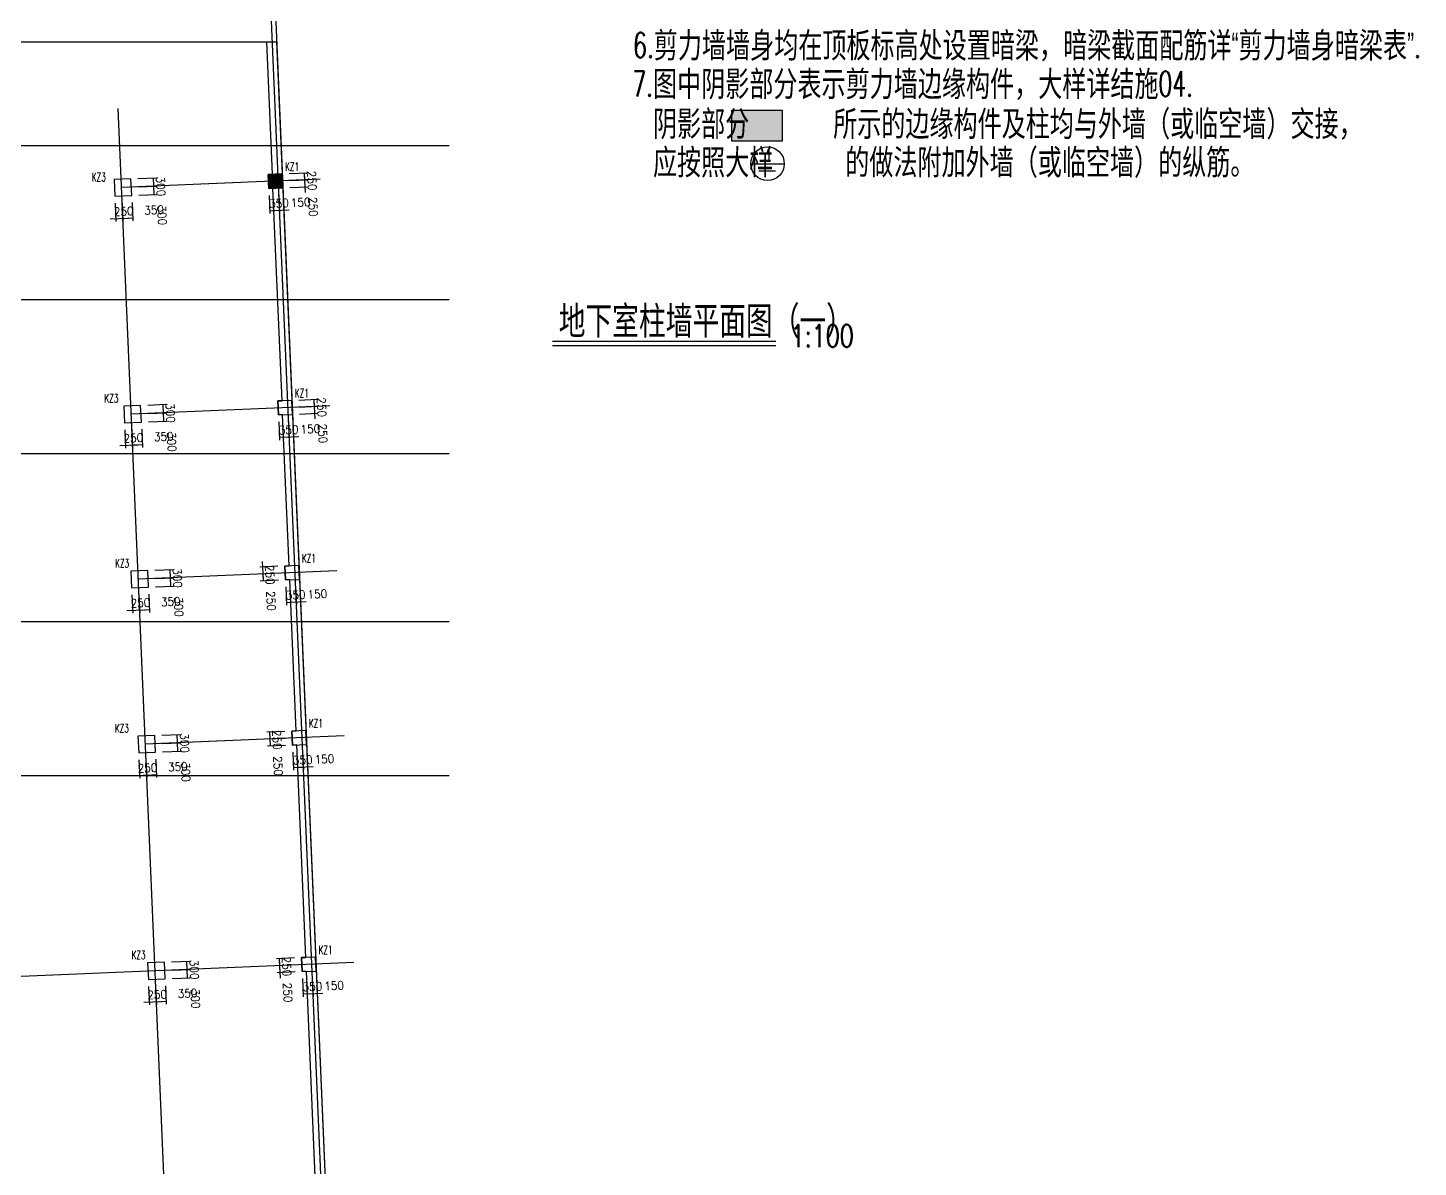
# Model space of a CAD drawing. Extents: x 387171 to 699106, y 11966 to 245688.
# Drawn here: x 649471 to 699106, y 153597 to 194291 of the extents above; entities that cross this region are included whole.
import ezdxf

# ---------------------------------------------------------------- set-up
doc = ezdxf.new("R2010")
doc.units = 0
doc.header["$LTSCALE"] = 100
doc.header["$MEASUREMENT"] = 0
for name, color, linetype in [('COLU', 7, 'Continuous'), ('DIM', 3, 'Continuous'), ('DOTE', 253, 'Continuous'), ('HATCH', 254, 'Continuous'), ('h后浇带', 51, 'Continuous'), ('NOTES', 7, 'Continuous'), ('NUM', 7, 'Continuous'), ('梁说明', 2, 'Continuous')]:
    doc.layers.add(name, color=color, linetype=linetype)
doc.styles.get("Standard").update_dxf_attribs({"font": 'standard'})
doc.dimstyles.get("Standard").update_dxf_attribs({"dimtxt": 300, "dimasz": 100, "dimexe": 100, "dimexo": 250, "dimgap": 100, "dimtad": 0, "dimtoh": 1, "dimdec": 0, "dimdsep": 46, "dimcen": 0.09, "dimclrt": 7, "dimadec": 0, "dimazin": 0, "dimtfac": 1, "dimtdec": 4, "dimtofl": 0, "dimtmove": 0, "dimatfit": 3, "dimfxl": 1, "dimtolj": 1, "dimtzin": 0, "dimarcsym": 0})

# ---------------------------------------------------------------- blocks, each defined once
blk = doc.blocks.new('*D3660')
at = {"layer": 'DIM', "color": 0, "linetype": 'ByBlock', "lineweight": -2}
for p, q in [((653440, 168141), (653468, 167491)), ((653690, 168151), (653717, 167502)), ((653263, 167583), (653913, 167610))]:
    blk.add_line(p, q, dxfattribs=at)
for points in [[(653463, 167591), (653364, 167570), (653363, 167603)], [(653713, 167602), (653812, 167623), (653814, 167589)]]:
    blk.add_solid(points, dxfattribs=at)
at = {"layer": 'DIM', "color": 7, "linetype": 'Continuous', "lineweight": -2, "insert": (653743, 167853), "char_height": 300, "width": 566.67, "attachment_point": 5, "rotation": 2.444}
blk.add_mtext('250', dxfattribs=at)
blk = doc.blocks.new('*D1006')
at = {"layer": 'DIM', "color": 0, "linetype": 'ByBlock', "lineweight": -2}
for p, q in [((653690, 168151), (653717, 167502)), ((654039, 168166), (654067, 167517)), ((653713, 167602), (654063, 167617))]:
    blk.add_line(p, q, dxfattribs=at)
for points in [[(653713, 167602), (653812, 167623), (653814, 167589)], [(654063, 167617), (653964, 167596), (653962, 167629)]]:
    blk.add_solid(points, dxfattribs=at)
at = {"layer": 'DIM', "color": 7, "linetype": 'Continuous', "lineweight": -2, "insert": (654828, 167899), "char_height": 300, "width": 566.67, "attachment_point": 5, "rotation": 2.444}
blk.add_mtext('350', dxfattribs=at)
blk = doc.blocks.new('*D630')
at = {"layer": 'DIM', "color": 0, "linetype": 'ByBlock', "lineweight": -2}
for p, q in [((654266, 168726), (654915, 168754)), ((654278, 168427), (654928, 168454)), ((654828, 168450), (654815, 168750))]:
    blk.add_line(p, q, dxfattribs=at)
for points in [[(654815, 168750), (654836, 168651), (654803, 168649)], [(654828, 168450), (654807, 168549), (654840, 168551)]]:
    blk.add_solid(points, dxfattribs=at)
at = {"layer": 'DIM', "color": 7, "linetype": 'Continuous', "lineweight": -2, "insert": (655110, 167710), "char_height": 300, "width": 566.67, "attachment_point": 5, "rotation": 272.444}
blk.add_mtext('300', dxfattribs=at)
blk = doc.blocks.new('*D1388')
at = {"layer": 'DIM', "color": 0, "linetype": 'ByBlock', "lineweight": -2}
for p, q in [((654253, 169026), (654902, 169054)), ((654815, 168750), (654802, 169049)), ((654266, 168726), (654915, 168754))]:
    blk.add_line(p, q, dxfattribs=at)
for points in [[(654802, 169049), (654823, 168950), (654790, 168949)], [(654815, 168750), (654794, 168849), (654827, 168850)]]:
    blk.add_solid(points, dxfattribs=at)
at = {"layer": 'DIM', "color": 7, "linetype": 'Continuous', "lineweight": -2, "insert": (655066, 168745), "char_height": 300, "width": 566.67, "attachment_point": 5, "rotation": 272.444}
blk.add_mtext('300', dxfattribs=at)
blk = doc.blocks.new('*D1157')
at = {"layer": 'DIM', "color": 0, "linetype": 'ByBlock', "lineweight": -2}
for p, q in [((653188, 174035), (653216, 173386)), ((653438, 174046), (653466, 173396)), ((653012, 173477), (653661, 173505))]:
    blk.add_line(p, q, dxfattribs=at)
for points in [[(653212, 173486), (653113, 173465), (653111, 173498)], [(653461, 173496), (653561, 173517), (653562, 173484)]]:
    blk.add_solid(points, dxfattribs=at)
at = {"layer": 'DIM', "color": 7, "linetype": 'Continuous', "lineweight": -2, "insert": (653491, 173748), "char_height": 300, "width": 566.67, "attachment_point": 5, "rotation": 2.444}
blk.add_mtext('250', dxfattribs=at)
blk = doc.blocks.new('*D1919')
at = {"layer": 'DIM', "color": 0, "linetype": 'ByBlock', "lineweight": -2}
for p, q in [((653438, 174046), (653466, 173396)), ((653788, 174061), (653815, 173411)), ((653461, 173496), (653811, 173511))]:
    blk.add_line(p, q, dxfattribs=at)
for points in [[(653461, 173496), (653561, 173517), (653562, 173484)], [(653811, 173511), (653712, 173490), (653711, 173524)]]:
    blk.add_solid(points, dxfattribs=at)
at = {"layer": 'DIM', "color": 7, "linetype": 'Continuous', "lineweight": -2, "insert": (654576, 173794), "char_height": 300, "width": 566.67, "attachment_point": 5, "rotation": 2.444}
blk.add_mtext('350', dxfattribs=at)
blk = doc.blocks.new('*D1655')
at = {"layer": 'DIM', "color": 0, "linetype": 'ByBlock', "lineweight": -2}
for p, q in [((654014, 174621), (654663, 174649)), ((654027, 174321), (654676, 174349)), ((654576, 174345), (654564, 174644))]:
    blk.add_line(p, q, dxfattribs=at)
for points in [[(654564, 174644), (654584, 174545), (654551, 174544)], [(654576, 174345), (654555, 174444), (654589, 174445)]]:
    blk.add_solid(points, dxfattribs=at)
at = {"layer": 'DIM', "color": 7, "linetype": 'Continuous', "lineweight": -2, "insert": (654858, 173605), "char_height": 300, "width": 566.67, "attachment_point": 5, "rotation": 272.444}
blk.add_mtext('300', dxfattribs=at)
blk = doc.blocks.new('*D1867')
at = {"layer": 'DIM', "color": 0, "linetype": 'ByBlock', "lineweight": -2}
for p, q in [((654001, 174921), (654651, 174948)), ((654564, 174644), (654551, 174944)), ((654014, 174621), (654663, 174649))]:
    blk.add_line(p, q, dxfattribs=at)
for points in [[(654551, 174944), (654572, 174845), (654538, 174843)], [(654564, 174644), (654543, 174744), (654576, 174745)]]:
    blk.add_solid(points, dxfattribs=at)
at = {"layer": 'DIM', "color": 7, "linetype": 'Continuous', "lineweight": -2, "insert": (654814, 174640), "char_height": 300, "width": 566.67, "attachment_point": 5, "rotation": 272.444}
blk.add_mtext('300', dxfattribs=at)
blk = doc.blocks.new('*D2619')
at = {"layer": 'DIM', "color": 0, "linetype": 'ByBlock', "lineweight": -2}
for p, q in [((652937, 179930), (652964, 179280)), ((653186, 179940), (653214, 179291)), ((652760, 179372), (653410, 179399))]:
    blk.add_line(p, q, dxfattribs=at)
for points in [[(652960, 179380), (652861, 179359), (652860, 179393)], [(653210, 179391), (653309, 179412), (653311, 179379)]]:
    blk.add_solid(points, dxfattribs=at)
at = {"layer": 'DIM', "color": 7, "linetype": 'Continuous', "lineweight": -2, "insert": (653239, 179642), "char_height": 300, "width": 566.67, "attachment_point": 5, "rotation": 2.444}
blk.add_mtext('250', dxfattribs=at)
blk = doc.blocks.new('*D2383')
at = {"layer": 'DIM', "color": 0, "linetype": 'ByBlock', "lineweight": -2}
for p, q in [((653186, 179940), (653214, 179291)), ((653536, 179955), (653564, 179306)), ((653210, 179391), (653560, 179406))]:
    blk.add_line(p, q, dxfattribs=at)
for points in [[(653210, 179391), (653309, 179412), (653311, 179379)], [(653560, 179406), (653460, 179385), (653459, 179418)]]:
    blk.add_solid(points, dxfattribs=at)
at = {"layer": 'DIM', "color": 7, "linetype": 'Continuous', "lineweight": -2, "insert": (654325, 179689), "char_height": 300, "width": 566.67, "attachment_point": 5, "rotation": 2.444}
blk.add_mtext('350', dxfattribs=at)
blk = doc.blocks.new('*D3159')
at = {"layer": 'DIM', "color": 0, "linetype": 'ByBlock', "lineweight": -2}
for p, q in [((653762, 180516), (654412, 180543)), ((653775, 180216), (654425, 180244)), ((654325, 180239), (654312, 180539))]:
    blk.add_line(p, q, dxfattribs=at)
for points in [[(654312, 180539), (654333, 180440), (654300, 180438)], [(654325, 180239), (654304, 180338), (654337, 180340)]]:
    blk.add_solid(points, dxfattribs=at)
at = {"layer": 'DIM', "color": 7, "linetype": 'Continuous', "lineweight": -2, "insert": (654607, 179499), "char_height": 300, "width": 566.67, "attachment_point": 5, "rotation": 272.444}
blk.add_mtext('300', dxfattribs=at)
blk = doc.blocks.new('*D2764')
at = {"layer": 'DIM', "color": 0, "linetype": 'ByBlock', "lineweight": -2}
for p, q in [((653750, 180815), (654399, 180843)), ((654312, 180539), (654299, 180839)), ((653762, 180516), (654412, 180543))]:
    blk.add_line(p, q, dxfattribs=at)
for points in [[(654299, 180839), (654320, 180740), (654287, 180738)], [(654312, 180539), (654291, 180638), (654324, 180640)]]:
    blk.add_solid(points, dxfattribs=at)
at = {"layer": 'DIM', "color": 7, "linetype": 'Continuous', "lineweight": -2, "insert": (654562, 180534), "char_height": 300, "width": 566.67, "attachment_point": 5, "rotation": 272.444}
blk.add_mtext('300', dxfattribs=at)
blk = doc.blocks.new('*D3687')
at = {"layer": 'DIM', "color": 0, "linetype": 'ByBlock', "lineweight": -2}
for p, q in [((653785, 160048), (653813, 159398)), ((654035, 160059), (654063, 159409)), ((653609, 159490), (654258, 159518))]:
    blk.add_line(p, q, dxfattribs=at)
for points in [[(653809, 159498), (653710, 159477), (653708, 159511)], [(654058, 159509), (654158, 159530), (654159, 159497)]]:
    blk.add_solid(points, dxfattribs=at)
at = {"layer": 'DIM', "color": 7, "linetype": 'Continuous', "lineweight": -2, "insert": (654088, 159761), "char_height": 300, "width": 566.67, "attachment_point": 5, "rotation": 2.444}
blk.add_mtext('250', dxfattribs=at)
blk = doc.blocks.new('*D3871')
at = {"layer": 'DIM', "color": 0, "linetype": 'ByBlock', "lineweight": -2}
for p, q in [((654035, 160059), (654063, 159409)), ((654385, 160073), (654412, 159424)), ((654058, 159509), (654408, 159524))]:
    blk.add_line(p, q, dxfattribs=at)
for points in [[(654058, 159509), (654158, 159530), (654159, 159497)], [(654408, 159524), (654309, 159503), (654308, 159536)]]:
    blk.add_solid(points, dxfattribs=at)
at = {"layer": 'DIM', "color": 7, "linetype": 'Continuous', "lineweight": -2, "insert": (655173, 159807), "char_height": 300, "width": 566.67, "attachment_point": 5, "rotation": 2.444}
blk.add_mtext('350', dxfattribs=at)
blk = doc.blocks.new('*D3629')
at = {"layer": 'DIM', "color": 0, "linetype": 'ByBlock', "lineweight": -2}
for p, q in [((654611, 160634), (655260, 160661)), ((654624, 160334), (655273, 160362)), ((655173, 160357), (655161, 160657))]:
    blk.add_line(p, q, dxfattribs=at)
for points in [[(655161, 160657), (655181, 160558), (655148, 160556)], [(655173, 160357), (655152, 160457), (655186, 160458)]]:
    blk.add_solid(points, dxfattribs=at)
at = {"layer": 'DIM', "color": 7, "linetype": 'Continuous', "lineweight": -2, "insert": (655455, 159617), "char_height": 300, "width": 566.67, "attachment_point": 5, "rotation": 272.444}
blk.add_mtext('300', dxfattribs=at)
blk = doc.blocks.new('*D4376')
at = {"layer": 'DIM', "color": 0, "linetype": 'ByBlock', "lineweight": -2}
for p, q in [((654598, 160933), (655248, 160961)), ((655161, 160657), (655148, 160957)), ((654611, 160634), (655260, 160661))]:
    blk.add_line(p, q, dxfattribs=at)
for points in [[(655148, 160957), (655169, 160858), (655135, 160856)], [(655161, 160657), (655140, 160756), (655173, 160758)]]:
    blk.add_solid(points, dxfattribs=at)
at = {"layer": 'DIM', "color": 7, "linetype": 'Continuous', "lineweight": -2, "insert": (655411, 160653), "char_height": 300, "width": 566.67, "attachment_point": 5, "rotation": 272.444}
blk.add_mtext('300', dxfattribs=at)
blk = doc.blocks.new('*D4465')
at = {"layer": 'DIM', "color": 0, "linetype": 'ByBlock', "lineweight": -2}
for p, q in [((652591, 188022), (652619, 187373)), ((652841, 188033), (652869, 187384)), ((652415, 187464), (653064, 187492))]:
    blk.add_line(p, q, dxfattribs=at)
for points in [[(652615, 187473), (652516, 187452), (652514, 187485)], [(652864, 187484), (652964, 187504), (652965, 187471)]]:
    blk.add_solid(points, dxfattribs=at)
at = {"layer": 'DIM', "color": 7, "linetype": 'Continuous', "lineweight": -2, "insert": (652894, 187735), "char_height": 300, "width": 566.67, "attachment_point": 5, "rotation": 2.444}
blk.add_mtext('250', dxfattribs=at)
blk = doc.blocks.new('*D4093')
at = {"layer": 'DIM', "color": 0, "linetype": 'ByBlock', "lineweight": -2}
for p, q in [((652841, 188033), (652869, 187384)), ((653191, 188048), (653218, 187399)), ((652864, 187484), (653214, 187499))]:
    blk.add_line(p, q, dxfattribs=at)
for points in [[(652864, 187484), (652964, 187504), (652965, 187471)], [(653214, 187499), (653115, 187478), (653114, 187511)]]:
    blk.add_solid(points, dxfattribs=at)
at = {"layer": 'DIM', "color": 7, "linetype": 'Continuous', "lineweight": -2, "insert": (653979, 187781), "char_height": 300, "width": 566.67, "attachment_point": 5, "rotation": 2.444}
blk.add_mtext('350', dxfattribs=at)
blk = doc.blocks.new('*D429')
at = {"layer": 'DIM', "color": 0, "linetype": 'ByBlock', "lineweight": -2}
for p, q in [((653417, 188608), (654066, 188636)), ((653979, 188332), (653967, 188632)), ((653430, 188308), (654079, 188336))]:
    blk.add_line(p, q, dxfattribs=at)
for points in [[(653967, 188632), (653987, 188532), (653954, 188531)], [(653979, 188332), (653958, 188431), (653992, 188433)]]:
    blk.add_solid(points, dxfattribs=at)
at = {"layer": 'DIM', "color": 7, "linetype": 'Continuous', "lineweight": -2, "insert": (654261, 187592), "char_height": 300, "width": 566.67, "attachment_point": 5, "rotation": 272.444}
blk.add_mtext('300', dxfattribs=at)
blk = doc.blocks.new('*D619')
at = {"layer": 'DIM', "color": 0, "linetype": 'ByBlock', "lineweight": -2}
for p, q in [((653404, 188908), (654054, 188936)), ((653417, 188608), (654066, 188636)), ((653967, 188632), (653954, 188931))]:
    blk.add_line(p, q, dxfattribs=at)
for points in [[(653954, 188931), (653975, 188832), (653941, 188831)], [(653967, 188632), (653946, 188731), (653979, 188732)]]:
    blk.add_solid(points, dxfattribs=at)
at = {"layer": 'DIM', "color": 7, "linetype": 'Continuous', "lineweight": -2, "insert": (654217, 188627), "char_height": 300, "width": 566.67, "attachment_point": 5, "rotation": 272.444}
blk.add_mtext('300', dxfattribs=at)
blk = doc.blocks.new('*D380')
at = {"layer": 'DIM', "color": 0, "linetype": 'ByBlock', "lineweight": -2}
for p, q in [((658084, 188307), (658112, 187658)), ((658434, 188322), (658462, 187672)), ((658108, 187757), (658457, 187772))]:
    blk.add_line(p, q, dxfattribs=at)
for points in [[(658108, 187757), (658207, 187778), (658208, 187745)], [(658457, 187772), (658358, 187751), (658357, 187785)]]:
    blk.add_solid(points, dxfattribs=at)
at = {"layer": 'DIM', "color": 7, "linetype": 'Continuous', "lineweight": -2, "insert": (658437, 188022), "char_height": 300, "width": 566.67, "attachment_point": 5, "rotation": 2.444}
blk.add_mtext('350', dxfattribs=at)
blk = doc.blocks.new('*D1135')
at = {"layer": 'DIM', "color": 0, "linetype": 'ByBlock', "lineweight": -2}
for p, q in [((658434, 188322), (658462, 187672)), ((658584, 188328), (658611, 187679)), ((658257, 187764), (658807, 187787))]:
    blk.add_line(p, q, dxfattribs=at)
for points in [[(658457, 187772), (658358, 187751), (658357, 187785)], [(658607, 187779), (658706, 187800), (658708, 187766)]]:
    blk.add_solid(points, dxfattribs=at)
at = {"layer": 'DIM', "color": 7, "linetype": 'Continuous', "lineweight": -2, "insert": (659211, 188055), "char_height": 300, "width": 476.67, "attachment_point": 5, "rotation": 2.444}
blk.add_mtext('150', dxfattribs=at)
blk = doc.blocks.new('*D738')
at = {"layer": 'DIM', "color": 0, "linetype": 'ByBlock', "lineweight": -2}
for p, q in [((658812, 188838), (659462, 188866)), ((658823, 188589), (659472, 188616)), ((659381, 188412), (659353, 189062))]:
    blk.add_line(p, q, dxfattribs=at)
for points in [[(659362, 188862), (659341, 188961), (659374, 188963)], [(659372, 188612), (659393, 188513), (659360, 188512)]]:
    blk.add_solid(points, dxfattribs=at)
at = {"layer": 'DIM', "color": 7, "linetype": 'Continuous', "lineweight": -2, "insert": (659653, 187897), "char_height": 300, "width": 566.67, "attachment_point": 5, "rotation": 272.444}
blk.add_mtext('250', dxfattribs=at)
blk = doc.blocks.new('*D1643')
at = {"layer": 'DIM', "color": 0, "linetype": 'ByBlock', "lineweight": -2}
for p, q in [((658801, 189088), (659451, 189116)), ((659362, 188862), (659351, 189112)), ((658812, 188838), (659462, 188866))]:
    blk.add_line(p, q, dxfattribs=at)
for points in [[(659351, 189112), (659372, 189012), (659339, 189011)], [(659362, 188862), (659341, 188961), (659374, 188963)]]:
    blk.add_solid(points, dxfattribs=at)
at = {"layer": 'DIM', "color": 7, "linetype": 'Continuous', "lineweight": -2, "insert": (659613, 188832), "char_height": 300, "width": 566.67, "attachment_point": 5, "rotation": 272.444}
blk.add_mtext('250', dxfattribs=at)
blk = doc.blocks.new('*D1293')
at = {"layer": 'DIM', "color": 0, "linetype": 'ByBlock', "lineweight": -2}
for p, q in [((658430, 180214), (658457, 179565)), ((658779, 180229), (658807, 179580)), ((658453, 179665), (658803, 179680))]:
    blk.add_line(p, q, dxfattribs=at)
for points in [[(658453, 179665), (658552, 179686), (658554, 179652)], [(658803, 179680), (658703, 179659), (658702, 179692)]]:
    blk.add_solid(points, dxfattribs=at)
at = {"layer": 'DIM', "color": 7, "linetype": 'Continuous', "lineweight": -2, "insert": (658782, 179929), "char_height": 300, "width": 566.67, "attachment_point": 5, "rotation": 2.444}
blk.add_mtext('350', dxfattribs=at)
blk = doc.blocks.new('*D897')
at = {"layer": 'DIM', "color": 0, "linetype": 'ByBlock', "lineweight": -2}
for p, q in [((658779, 180229), (658807, 179580)), ((658929, 180236), (658957, 179586)), ((658603, 179671), (659152, 179695))]:
    blk.add_line(p, q, dxfattribs=at)
for points in [[(658803, 179680), (658703, 179659), (658702, 179692)], [(658953, 179686), (659052, 179707), (659053, 179674)]]:
    blk.add_solid(points, dxfattribs=at)
at = {"layer": 'DIM', "color": 7, "linetype": 'Continuous', "lineweight": -2, "insert": (659557, 179962), "char_height": 300, "width": 476.67, "attachment_point": 5, "rotation": 2.444}
blk.add_mtext('150', dxfattribs=at)
blk = doc.blocks.new('*D1849')
at = {"layer": 'DIM', "color": 0, "linetype": 'ByBlock', "lineweight": -2}
for p, q in [((659158, 180746), (659807, 180774)), ((659726, 180320), (659699, 180969)), ((659168, 180496), (659818, 180524))]:
    blk.add_line(p, q, dxfattribs=at)
for points in [[(659707, 180769), (659686, 180868), (659719, 180870)], [(659718, 180519), (659739, 180420), (659705, 180419)]]:
    blk.add_solid(points, dxfattribs=at)
at = {"layer": 'DIM', "color": 7, "linetype": 'Continuous', "lineweight": -2, "insert": (659998, 179804), "char_height": 300, "width": 566.67, "attachment_point": 5, "rotation": 272.444}
blk.add_mtext('250', dxfattribs=at)
blk = doc.blocks.new('*D1467')
at = {"layer": 'DIM', "color": 0, "linetype": 'ByBlock', "lineweight": -2}
for p, q in [((659147, 180996), (659796, 181023)), ((659158, 180746), (659807, 180774)), ((659707, 180769), (659696, 181019))]:
    blk.add_line(p, q, dxfattribs=at)
for points in [[(659696, 181019), (659717, 180920), (659684, 180918)], [(659707, 180769), (659686, 180868), (659719, 180870)]]:
    blk.add_solid(points, dxfattribs=at)
at = {"layer": 'DIM', "color": 7, "linetype": 'Continuous', "lineweight": -2, "insert": (659959, 180740), "char_height": 300, "width": 566.67, "attachment_point": 5, "rotation": 272.444}
blk.add_mtext('250', dxfattribs=at)
blk = doc.blocks.new('*D2238')
at = {"layer": 'DIM', "color": 0, "linetype": 'ByBlock', "lineweight": -2}
for p, q in [((657841, 175235), (657869, 174585)), ((658399, 175058), (657750, 175031)), ((658410, 174809), (657761, 174781))]:
    blk.add_line(p, q, dxfattribs=at)
for points in [[(657850, 175035), (657829, 175134), (657862, 175135)], [(657861, 174785), (657881, 174686), (657848, 174684)]]:
    blk.add_solid(points, dxfattribs=at)
at = {"layer": 'DIM', "color": 7, "linetype": 'Continuous', "lineweight": -2, "insert": (658112, 174756), "char_height": 300, "width": 566.67, "attachment_point": 5, "rotation": 272.444}
blk.add_mtext('250', dxfattribs=at)
blk = doc.blocks.new('*D1997')
at = {"layer": 'DIM', "color": 0, "linetype": 'ByBlock', "lineweight": -2}
for p, q in [((658410, 174809), (657761, 174781)), ((657861, 174785), (657871, 174535)), ((658421, 174559), (657771, 174531))]:
    blk.add_line(p, q, dxfattribs=at)
for points in [[(657861, 174785), (657881, 174686), (657848, 174684)], [(657871, 174535), (657850, 174635), (657884, 174636)]]:
    blk.add_solid(points, dxfattribs=at)
at = {"layer": 'DIM', "color": 7, "linetype": 'Continuous', "lineweight": -2, "insert": (658152, 173820), "char_height": 300, "width": 566.67, "attachment_point": 5, "rotation": 272.444}
blk.add_mtext('250', dxfattribs=at)
blk = doc.blocks.new('*D2180')
at = {"layer": 'DIM', "color": 0, "linetype": 'ByBlock', "lineweight": -2}
for p, q in [((658681, 174320), (658709, 173670)), ((659031, 174335), (659059, 173685)), ((658705, 173770), (659054, 173785))]:
    blk.add_line(p, q, dxfattribs=at)
for points in [[(658705, 173770), (658804, 173791), (658805, 173758)], [(659054, 173785), (658955, 173764), (658954, 173797)]]:
    blk.add_solid(points, dxfattribs=at)
at = {"layer": 'DIM', "color": 7, "linetype": 'Continuous', "lineweight": -2, "insert": (659034, 174034), "char_height": 300, "width": 566.67, "attachment_point": 5, "rotation": 2.444}
blk.add_mtext('350', dxfattribs=at)
blk = doc.blocks.new('*D2937')
at = {"layer": 'DIM', "color": 0, "linetype": 'ByBlock', "lineweight": -2}
for p, q in [((659031, 174335), (659059, 173685)), ((659181, 174341), (659208, 173692)), ((658854, 173777), (659404, 173800))]:
    blk.add_line(p, q, dxfattribs=at)
for points in [[(659054, 173785), (658955, 173764), (658954, 173797)], [(659204, 173791), (659303, 173812), (659305, 173779)]]:
    blk.add_solid(points, dxfattribs=at)
at = {"layer": 'DIM', "color": 7, "linetype": 'Continuous', "lineweight": -2, "insert": (659808, 174067), "char_height": 300, "width": 476.67, "attachment_point": 5, "rotation": 2.444}
blk.add_mtext('150', dxfattribs=at)
blk = doc.blocks.new('*D2698')
at = {"layer": 'DIM', "color": 0, "linetype": 'ByBlock', "lineweight": -2}
for p, q in [((658651, 169164), (658002, 169136)), ((658662, 168914), (658012, 168886)), ((658101, 169140), (658112, 168890))]:
    blk.add_line(p, q, dxfattribs=at)
for points in [[(658101, 169140), (658122, 169041), (658089, 169040)], [(658112, 168890), (658091, 168990), (658124, 168991)]]:
    blk.add_solid(points, dxfattribs=at)
at = {"layer": 'DIM', "color": 7, "linetype": 'Continuous', "lineweight": -2, "insert": (658364, 168861), "char_height": 300, "width": 566.67, "attachment_point": 5, "rotation": 272.444}
blk.add_mtext('250', dxfattribs=at)
blk = doc.blocks.new('*D3442')
at = {"layer": 'DIM', "color": 0, "linetype": 'ByBlock', "lineweight": -2}
for p, q in [((658662, 168914), (658012, 168886)), ((658112, 168890), (658123, 168641)), ((658672, 168664), (658023, 168636))]:
    blk.add_line(p, q, dxfattribs=at)
for points in [[(658112, 168890), (658133, 168791), (658100, 168790)], [(658123, 168641), (658102, 168740), (658135, 168741)]]:
    blk.add_solid(points, dxfattribs=at)
at = {"layer": 'DIM', "color": 7, "linetype": 'Continuous', "lineweight": -2, "insert": (658404, 167926), "char_height": 300, "width": 566.67, "attachment_point": 5, "rotation": 272.444}
blk.add_mtext('250', dxfattribs=at)
blk = doc.blocks.new('*D3234')
at = {"layer": 'DIM', "color": 0, "linetype": 'ByBlock', "lineweight": -2}
for p, q in [((658933, 168425), (658960, 167776)), ((659282, 168440), (659310, 167791)), ((658956, 167876), (659306, 167890))]:
    blk.add_line(p, q, dxfattribs=at)
for points in [[(658956, 167876), (659055, 167896), (659057, 167863)], [(659306, 167890), (659207, 167870), (659205, 167903)]]:
    blk.add_solid(points, dxfattribs=at)
at = {"layer": 'DIM', "color": 7, "linetype": 'Continuous', "lineweight": -2, "insert": (659285, 168140), "char_height": 300, "width": 566.67, "attachment_point": 5, "rotation": 2.444}
blk.add_mtext('350', dxfattribs=at)
blk = doc.blocks.new('*D3977')
at = {"layer": 'DIM', "color": 0, "linetype": 'ByBlock', "lineweight": -2}
for p, q in [((659282, 168440), (659310, 167791)), ((659432, 168446), (659460, 167797)), ((659106, 167882), (659656, 167905))]:
    blk.add_line(p, q, dxfattribs=at)
for points in [[(659306, 167890), (659207, 167870), (659205, 167903)], [(659456, 167897), (659555, 167918), (659556, 167884)]]:
    blk.add_solid(points, dxfattribs=at)
at = {"layer": 'DIM', "color": 7, "linetype": 'Continuous', "lineweight": -2, "insert": (660060, 168173), "char_height": 300, "width": 476.67, "attachment_point": 5, "rotation": 2.444}
blk.add_mtext('150', dxfattribs=at)
blk = doc.blocks.new('*D4158')
at = {"layer": 'DIM', "color": 0, "linetype": 'ByBlock', "lineweight": -2}
for p, q in [((658996, 161071), (658347, 161043)), ((659007, 160821), (658358, 160794)), ((658447, 161048), (658458, 160798))]:
    blk.add_line(p, q, dxfattribs=at)
for points in [[(658447, 161048), (658468, 160948), (658434, 160947)], [(658458, 160798), (658437, 160897), (658470, 160898)]]:
    blk.add_solid(points, dxfattribs=at)
at = {"layer": 'DIM', "color": 7, "linetype": 'Continuous', "lineweight": -2, "insert": (658709, 160768), "char_height": 300, "width": 566.67, "attachment_point": 5, "rotation": 272.444}
blk.add_mtext('250', dxfattribs=at)
blk = doc.blocks.new('*D3932')
at = {"layer": 'DIM', "color": 0, "linetype": 'ByBlock', "lineweight": -2}
for p, q in [((659007, 160821), (658358, 160794)), ((658449, 160998), (658477, 160348)), ((659018, 160571), (658368, 160544))]:
    blk.add_line(p, q, dxfattribs=at)
for points in [[(658458, 160798), (658437, 160897), (658470, 160898)], [(658468, 160548), (658489, 160449), (658456, 160447)]]:
    blk.add_solid(points, dxfattribs=at)
at = {"layer": 'DIM', "color": 7, "linetype": 'Continuous', "lineweight": -2, "insert": (658749, 159833), "char_height": 300, "width": 566.67, "attachment_point": 5, "rotation": 272.444}
blk.add_mtext('250', dxfattribs=at)
blk = doc.blocks.new('*D102')
at = {"layer": 'DIM', "color": 0, "linetype": 'ByBlock', "lineweight": -2}
for p, q in [((659278, 160332), (659306, 159683)), ((659628, 160347), (659656, 159698)), ((659302, 159783), (659651, 159798))]:
    blk.add_line(p, q, dxfattribs=at)
for points in [[(659302, 159783), (659401, 159804), (659402, 159771)], [(659651, 159798), (659552, 159777), (659551, 159810)]]:
    blk.add_solid(points, dxfattribs=at)
at = {"layer": 'DIM', "color": 7, "linetype": 'Continuous', "lineweight": -2, "insert": (659631, 160047), "char_height": 300, "width": 566.67, "attachment_point": 5, "rotation": 2.444}
blk.add_mtext('350', dxfattribs=at)
blk = doc.blocks.new('*D4282')
at = {"layer": 'DIM', "color": 0, "linetype": 'ByBlock', "lineweight": -2}
for p, q in [((659628, 160347), (659656, 159698)), ((659778, 160354), (659805, 159704)), ((659451, 159789), (660001, 159813))]:
    blk.add_line(p, q, dxfattribs=at)
for points in [[(659801, 159804), (659900, 159825), (659902, 159792)], [(659651, 159798), (659552, 159777), (659551, 159810)]]:
    blk.add_solid(points, dxfattribs=at)
at = {"layer": 'DIM', "color": 7, "linetype": 'Continuous', "lineweight": -2, "insert": (660405, 160080), "char_height": 300, "width": 476.67, "attachment_point": 5, "rotation": 2.444}
blk.add_mtext('150', dxfattribs=at)
blk = doc.blocks.new('后浇带现场')
at = {"color": 6, "lineweight": 30}
blk.add_lwpolyline([(775507, 730049), (814957, 730052), (814957, 720830), (841315, 720830)], dxfattribs=at)
at = {"layer": 'h后浇带', "color": 1}
blk.add_line((822057, 720830), (841349, 720830), dxfattribs=at)

msp = doc.modelspace()

# ---------------------------------------------------------------- hatches: boundary and pattern name
msp.add_hatch(color=256).paths.add_polyline_path([(674600, 191351.9), (676406, 191351.9), (676406, 190241.3), (674600, 190241.3)], flags=0)
at = {"layer": 'HATCH'}
msp.add_hatch(color=256, dxfattribs=at).paths.add_polyline_path([(658073.5, 188556.7), (658573, 188578), (658551.7, 189077.6), (658052.1, 189056.2)], flags=0)

# ---------------------------------------------------------------- linework, layer by layer
for p, q in [((675277.8, 189434.9), (676477.8, 189434.9)), ((675573.6, 189178.5), (676166, 189178.5))]:
    msp.add_line(p, q)
at = {"color": 6, "lineweight": 30}
msp.add_lwpolyline([(476181.3, 232428.8), (494258.1, 233154.4), (494258.1, 231537.9), (540808.1, 231537.9), (540808.1, 232387.9), (590208.1, 232387.9), (590208.1, 232187.9), (593108.1, 232187.9), (593108.1, 230737.9), (608058.1, 230737.9), (608058.1, 231687.9), (648158.1, 231687.9), (648158.1, 230737.9), (657058.1, 230737.9), (657158.1, 196187.9), (658248.2, 196187.9), (663075.9, 83077.9), (659946, 47787.8), (654318.1, 48286.9), (653832.2, 42808.4), (496133.5, 56794.9), (482757.4, 68610.1), (476181.3, 232428.8)], dxfattribs=at)
at = {"color": 3, "lineweight": 30}
msp.add_lwpolyline([(659741.4, 152995.5), (659417.3, 160588.6), (659267.5, 160582.2), (659246.1, 161081.7), (659396, 161088.1), (659071.9, 168681.2), (658922.1, 168674.8), (658900.7, 169174.3), (659050.6, 169180.7), (658820.3, 174575.8), (658670.5, 174569.4), (658649.1, 175069), (658799, 175075.4), (658568.7, 180470.5), (658418.9, 180464.1), (658397.6, 180963.6), (658547.4, 180970), (658223.3, 188563.1), (658073.5, 188556.7), (658052.1, 189056.2), (658202, 189062.6), (658000.3, 193787.9), (658350.6, 193787.9), (661285.3, 125041.9)], dxfattribs=at)
msp.add_lwpolyline([(674600, 191351.9), (676406, 191351.9), (676406, 190241.3), (674600, 190241.3)], close=True)
msp.add_circle((675877.8, 189434.9), 600)
at = {"layer": 'COLU'}
for points in [[(652580.6, 188272.2), (653180.1, 188297.8), (653154.5, 188897.2), (652555, 188871.7)], [(658073.5, 188556.7), (658573, 188578), (658551.7, 189077.6), (658052.1, 189056.2)], [(652926, 180179.6), (653525.5, 180205.2), (653499.9, 180804.6), (652900.4, 180779)], [(658418.9, 180464.1), (658918.4, 180485.4), (658897.1, 180984.9), (658397.6, 180963.6)], [(653177.6, 174284.9), (653777.1, 174310.5), (653751.5, 174910), (653152, 174884.4)], [(658670.5, 174569.4), (659170, 174590.7), (659148.7, 175090.3), (658649.1, 175069)], [(653429.2, 168390.3), (654028.6, 168415.9), (654003.1, 169015.3), (653403.6, 168989.8)], [(658922.1, 168674.8), (659421.6, 168696.1), (659400.3, 169195.7), (658900.7, 169174.3)], [(653774.6, 160297.7), (654374.1, 160323.3), (654348.5, 160922.7), (653749, 160897.1)], [(659267.5, 160582.2), (659767, 160603.5), (659745.7, 161103), (659246.1, 161081.7)]]:
    msp.add_lwpolyline(points, close=True, dxfattribs=at)
at = {"layer": 'DOTE'}
for p, q in [((662925.6, 83081.3), (658102.3, 196087.9)), ((657302.9, 83495.4), (652697.2, 191403.4)), ((534043.3, 190087.9), (664518.6, 190087.9)), ((659911.1, 188885.4), (652817.6, 188582.6)), ((610758.1, 184587.9), (664518.6, 184587.9)), ((660256.5, 180792.7), (653163, 180490)), ((620208.1, 179087.9), (664518.6, 179087.9)), ((660508.1, 174898.1), (653414.6, 174595.3)), ((634758.1, 173087.9), (664518.6, 173087.9)), ((660759.7, 169003.5), (653666.2, 168700.7)), ((634758.1, 167587.9), (664518.6, 167587.9)), ((661105.1, 160910.8), (648017, 160352.2))]:
    msp.add_line(p, q, dxfattribs=at)
at = {"layer": '梁说明'}
for points in [[(676175.8, 183085.3), (668204.9, 183085.3)], [(676175.8, 182935.3), (668204.9, 182935.3)]]:
    msp.add_lwpolyline(points, dxfattribs=at)

# ---------------------------------------------------------------- block references
at = {"color": 3, "lineweight": 30}
msp.add_blockref('后浇带现场', (-182998.7, -527042.1), dxfattribs=at)

# ---------------------------------------------------------------- texts
at = {"width": 0.7}
for s, height, p in [('7.图中阴影部分表示剪力墙边缘构件，大样详结施04.', 900, (671053.2, 191840.4)), ('阴影部分       所示的边缘构件及柱均与外墙（或临空墙）交接，', 900, (671788.8, 190418.2)), ('应按照大样      的做法附加外墙（或临空墙）的纵筋。', 900, (671788.8, 189045.2)), ('1', 450, (675792.6, 189506.6))]:
    msp.add_text(s, height=height, dxfattribs=at).set_placement(p)
at = {"layer": 'NOTES', "width": 0.7}
msp.add_text('6.剪力墙墙身均在顶板标高处设置暗梁，暗梁截面配筋详“剪力墙身暗梁表”.', height=900, dxfattribs=at).set_placement((671081.5, 193220.5))
at = {"layer": 'NUM', "color": 200, "width": 0.7}
for s, p in [('KZ1', (658657.8, 189183.6)), ('KZ3', (651755.3, 188807.1)), ('KZ3', (652204, 180910.7)), ('KZ1', (659003.2, 181091)), ('KZ3', (652590.1, 175016)), ('KZ1', (659254.8, 175196.4)), ('KZ3', (652579.2, 169121.4)), ('KZ1', (659506.3, 169301.7)), ('KZ3', (653174.1, 161028.8)), ('KZ1', (659851.8, 161209.1))]:
    msp.add_text(s, height=300, dxfattribs=at).set_placement(p)
at = {"layer": '梁说明', "width": 0.7}
msp.add_text('地下室柱墙平面图（一）', height=1000, rotation=360, dxfattribs=at).set_placement((668424.3, 183331.5))
at = {"layer": '梁说明', "width": 0.8}
msp.add_text('1:100', height=800, dxfattribs=at).set_placement((676708.1, 182889.3))

# ---------------------------------------------------------------- dimensions: what is measured, and where the dimension line sits
at = {"layer": 'DIM', "color": 200}
for p1, p2, picture, middle in [((653167.3, 188597.5), (653154.5, 188897.2), '*D619', (654194.2, 189159.9)), ((658562.4, 188827.8), (658551.7, 189077.6), '*D1643', (659591.4, 189340.2)), ((653180.1, 188297.8), (653167.3, 188597.5), '*D429', (654238.4, 188124.7)), ((658573, 188578), (658562.4, 188827.8), '*D738', (659631.4, 188404.9)), ((652580.6, 188272.2), (652830.4, 188282.9), '*D4465', (652386.2, 187713.4)), ((652830.4, 188282.9), (653180.1, 188297.8), '*D4093', (653421.4, 187757.6)), ((658073.5, 188556.7), (658423.2, 188571.6), '*D380', (657879, 187997.9)), ((658423.2, 188571.6), (658573, 188578), '*D1135', (658798.2, 188037.1)), ((658907.8, 180735.2), (658897.1, 180984.9), '*D1467', (659936.8, 181247.6)), ((653512.7, 180504.9), (653499.9, 180804.6), '*D2764', (654539.6, 181067.3)), ((658918.4, 180485.4), (658907.8, 180735.2), '*D1849', (659976.8, 180312.3)), ((652926, 180179.6), (653175.8, 180190.2), '*D2619', (652731.6, 179620.8)), ((653175.8, 180190.2), (653525.5, 180205.2), '*D2383', (653766.8, 179665)), ((653525.5, 180205.2), (653512.7, 180504.9), '*D3159', (654583.8, 180032.1)), ((658418.9, 180464.1), (658768.6, 180479), '*D1293', (658224.5, 179905.3)), ((658768.6, 180479), (658918.4, 180485.4), '*D897', (659143.6, 179944.5)), ((658649.1, 175069), (658659.8, 174819.2), '*D2238', (658090.3, 175263.4)), ((653764.3, 174610.2), (653751.5, 174910), '*D1867', (654791.2, 175172.6)), ((658659.8, 174819.2), (658670.5, 174569.4), '*D1997', (658130.3, 174328.1)), ((653177.6, 174284.9), (653427.4, 174295.6), '*D1157', (652983.2, 173726.1)), ((653427.4, 174295.6), (653777.1, 174310.5), '*D1919', (654018.4, 173770.3)), ((653777.1, 174310.5), (653764.3, 174610.2), '*D1655', (654835.4, 174137.4)), ((658670.5, 174569.4), (659020.1, 174584.4), '*D2180', (658476, 174010.6)), ((659020.1, 174584.4), (659170, 174590.7), '*D2937', (659395.2, 174049.9)), ((654015.9, 168715.6), (654003.1, 169015.3), '*D1388', (655042.8, 169278)), ((658900.7, 169174.3), (658911.4, 168924.6), '*D2698', (658341.9, 169368.8)), ((658911.4, 168924.6), (658922.1, 168674.8), '*D3442', (658381.9, 168433.5)), ((653429.2, 168390.3), (653679, 168401), '*D3660', (653234.8, 167831.5)), ((653679, 168401), (654028.6, 168415.9), '*D1006', (654270, 167875.7)), ((654028.6, 168415.9), (654015.9, 168715.6), '*D630', (655087, 168242.8)), ((658922.1, 168674.8), (659271.7, 168689.7), '*D3234', (658727.6, 168116)), ((659271.7, 168689.7), (659421.6, 168696.1), '*D3977', (659646.8, 168155.2)), ((654361.3, 160623), (654348.5, 160922.7), '*D4376', (655388.2, 161185.4)), ((659246.1, 161081.7), (659256.8, 160831.9), '*D4158', (658687.3, 161276.1)), ((659256.8, 160831.9), (659267.5, 160582.2), '*D3932', (658727.3, 160340.8)), ((654024.4, 160308.3), (654374.1, 160323.3), '*D3871', (654615.4, 159783.1)), ((654374.1, 160323.3), (654361.3, 160623), '*D3629', (655432.4, 160150.2)), ((659267.5, 160582.2), (659617.1, 160597.1), '*D102', (659073, 160023.4)), ((659617.1, 160597.1), (659767, 160603.5), '*D4282', (659992.2, 160062.6)), ((653774.6, 160297.7), (654024.4, 160308.3), '*D3687', (653580.2, 159738.9))]:
    dim = msp.add_aligned_dim(p1=p1, p2=p2, distance=-800, dimstyle='Standard', dxfattribs=at)
    dim.commit()
    dim.dimension.update_dxf_attribs({"geometry": picture, "text_midpoint": middle})

doc.saveas('drawing.dxf')
